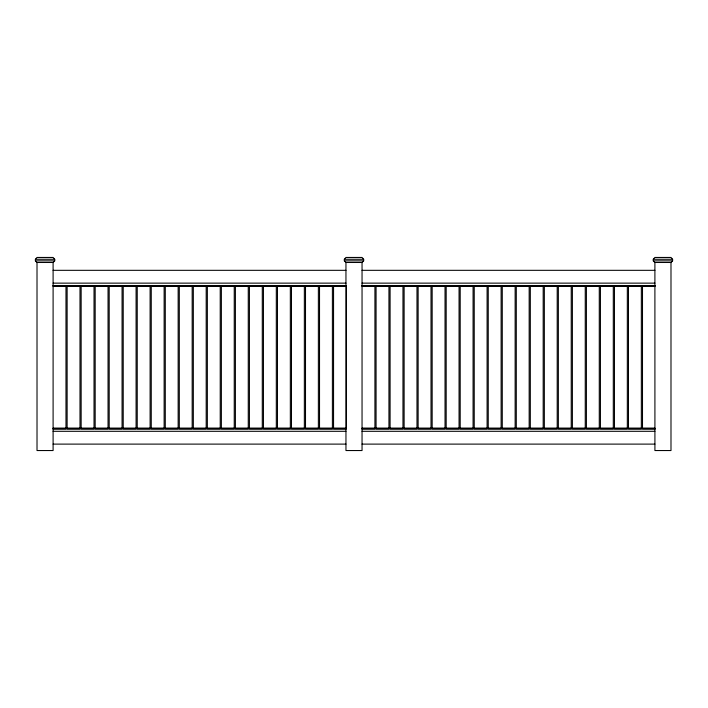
<?xml version="1.0" encoding="UTF-8"?>
<svg xmlns="http://www.w3.org/2000/svg" width="708" height="708" viewBox="0 0 708 708"><rect width="100%" height="100%" fill="white"/><g stroke="black" fill="none" stroke-linecap="round" stroke-linejoin="round"><path stroke-width="1.06" d="M35.4 259.261L37.011 257.455L53.1 257.455L54.711 259.261L54.711 260.871L53.1 262.482L53.1 450.545L37.02 450.545L37.011 262.482L35.4 260.871L35.4 259.261L54.711 259.261M344.345 259.261L345.955 257.455L362.045 257.455L363.655 259.261L363.655 260.871L362.045 262.482L362.045 450.545L345.964 450.545L345.955 262.482L344.345 260.871L344.345 259.261L363.655 259.261M653.289 259.261L654.9 257.455L670.989 257.455L672.6 259.261L672.6 260.871L670.989 262.482L670.989 450.545L654.918 450.545L654.9 262.482L653.289 260.871L653.289 259.261L672.6 259.261M35.4 260.871L54.711 260.871M344.345 260.871L363.655 260.871M653.289 260.871L672.6 260.871M37.011 262.482L53.1 262.482M345.955 262.482L362.045 262.482M654.9 262.482L670.989 262.482M53.1 270.323L345.955 270.323M362.045 270.323L654.9 270.323M53.1 283.138L345.955 283.138M362.045 283.138L654.9 283.138M53.1 285.545L345.955 285.545M362.045 285.545L654.9 285.545M53.1 285.811L65.977 285.811L65.977 428.827L53.1 428.827M362.054 285.811L374.921 285.811L374.921 428.827L362.054 428.827M655.36 285.811L642.492 285.811L642.492 428.827L655.36 428.827M53.1 286.351L345.955 286.351M362.045 286.351L654.9 286.351M53.1 428.083L345.955 428.083M362.045 428.083L654.9 428.083M53.1 428.889L345.955 428.889M362.045 428.889L654.9 428.889M53.1 431.305L345.955 431.305M362.045 431.305L654.9 431.305M53.1 444.111L345.955 444.111M362.045 444.111L654.9 444.111M79.995 285.811L67.127 285.811L67.127 428.827L79.995 428.827L79.995 285.811M94.022 285.811L81.146 285.811L81.146 428.827L94.022 428.827L94.022 285.811M108.041 285.811L95.173 285.811L95.173 428.827L108.041 428.827L108.041 285.811M122.068 285.811L109.191 285.811L109.191 428.827L122.068 428.827L122.068 285.811M136.086 285.811L123.219 285.811L123.219 428.827L136.086 428.827L136.086 285.811M150.105 285.811L137.237 285.811L137.237 428.827L150.105 428.827L150.105 285.811M164.132 285.811L151.255 285.811L151.255 428.827L164.132 428.827L164.132 285.811M178.151 285.811L165.283 285.811L165.283 428.827L178.151 428.827L178.151 285.811M192.178 285.811L179.301 285.811L179.301 428.827L192.178 428.827L192.178 285.811M206.196 285.811L193.328 285.811L193.328 428.827L206.196 428.827L206.196 285.811M220.223 285.811L207.347 285.811L207.347 428.827L220.223 428.827L220.223 285.811M234.242 285.811L221.365 285.811L221.365 428.827L234.242 428.827L234.242 285.811M248.26 285.811L235.392 285.811L235.392 428.827L248.26 428.827L248.26 285.811M262.287 285.811L249.411 285.811L249.411 428.827L262.287 428.827L262.287 285.811M276.306 285.811L263.438 285.811L263.438 428.827L276.306 428.827L276.306 285.811M290.333 285.811L277.456 285.811L277.456 428.827L290.333 428.827L290.333 285.811M304.351 285.811L291.475 285.811L291.475 428.827L304.351 428.827L304.351 285.811M318.37 285.811L305.502 285.811L305.502 428.827L318.37 428.827L318.37 285.811M332.397 285.811L319.52 285.811L319.52 428.827L332.397 428.827L332.397 285.811M346.416 285.811L333.548 285.811L333.548 428.827L346.416 428.827L346.416 285.811M388.94 285.811L376.072 285.811L376.072 428.827L388.94 428.827L388.94 285.811M402.967 285.811L390.09 285.811L390.09 428.827L402.967 428.827L402.967 285.811M416.985 285.811L404.118 285.811L404.118 428.827L416.985 428.827L416.985 285.811M431.013 285.811L418.136 285.811L418.136 428.827L431.013 428.827L431.013 285.811M445.031 285.811L432.163 285.811L432.163 428.827L445.031 428.827L445.031 285.811M459.058 285.811L446.182 285.811L446.182 428.827L459.058 428.827L459.058 285.811M473.077 285.811L460.2 285.811L460.2 428.827L473.077 428.827L473.077 285.811M487.095 285.811L474.227 285.811L474.227 428.827L487.095 428.827L487.095 285.811M501.122 285.811L488.246 285.811L488.246 428.827L501.122 428.827L501.122 285.811M515.141 285.811L502.273 285.811L502.273 428.827L515.141 428.827L515.141 285.811M529.168 285.811L516.291 285.811L516.291 428.827L529.168 428.827L529.168 285.811M543.186 285.811L530.319 285.811L530.319 428.827L543.186 428.827L543.186 285.811M557.205 285.811L544.337 285.811L544.337 428.827L557.205 428.827L557.205 285.811M571.232 285.811L558.355 285.811L558.355 428.827L571.232 428.827L571.232 285.811M585.25 285.811L572.383 285.811L572.383 428.827L585.25 428.827L585.25 285.811M599.278 285.811L586.401 285.811L586.401 428.827L599.278 428.827L599.278 285.811M613.296 285.811L600.428 285.811L600.428 428.827L613.296 428.827L613.296 285.811M627.323 285.811L614.447 285.811L614.447 428.827L627.323 428.827L627.323 285.811M641.342 285.811L628.465 285.811L628.465 428.827L641.342 428.827L641.342 285.811"/></g></svg>
